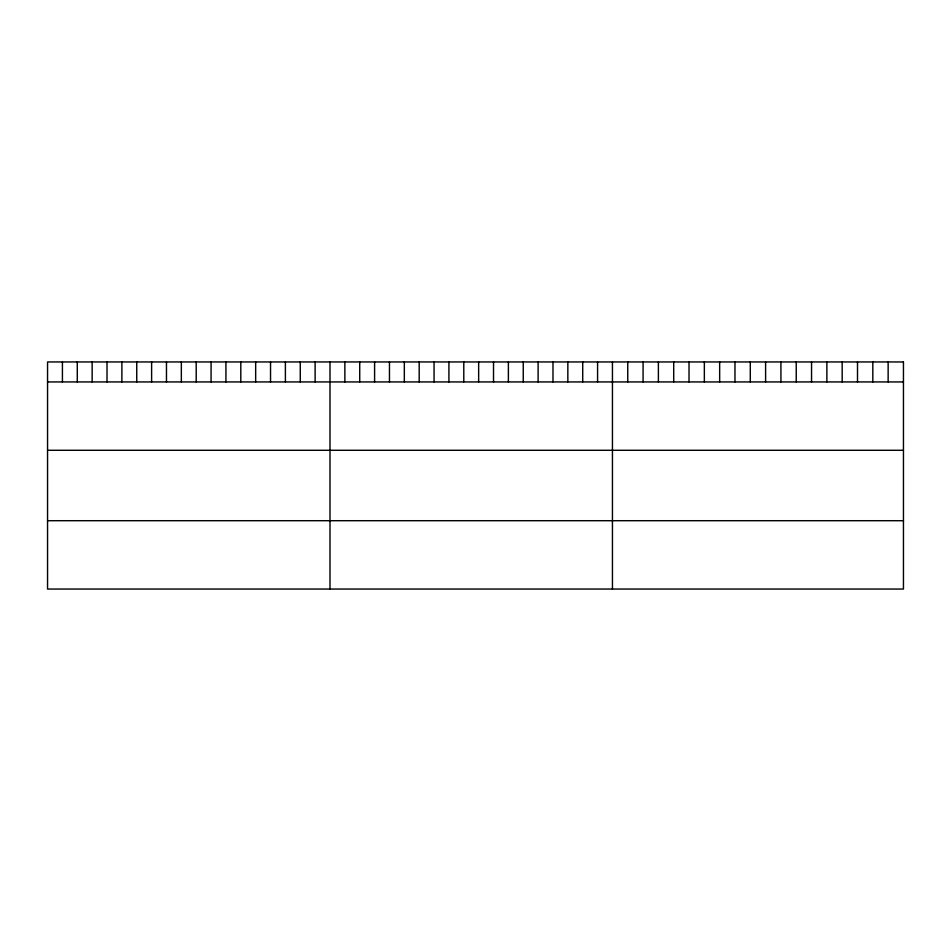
<?xml version="1.0" encoding="UTF-8"?>
<svg xmlns="http://www.w3.org/2000/svg" width="951" height="951" viewBox="0 0 951 951"><rect width="100%" height="100%" fill="white"/><g stroke="black" fill="none" stroke-linecap="round" stroke-linejoin="round"><path stroke-width="1.43" d="M47.55 381.933L903.45 381.933M47.55 450.287L903.45 450.287M47.55 520.708L903.45 520.708M888.139 361.951L888.139 381.933M872.816 361.951L872.816 381.933M857.505 361.951L857.505 381.933M842.182 361.951L842.182 381.933M826.871 361.951L826.871 381.933M811.548 361.951L811.548 381.933M796.237 361.951L796.237 381.933M780.926 361.951L780.926 381.933M765.603 361.951L765.603 381.933M750.291 361.951L750.291 381.933M734.968 361.951L734.968 381.933M719.657 361.951L719.657 381.933M704.346 361.951L704.346 381.933M689.023 361.951L689.023 381.933M673.712 361.951L673.712 381.933M658.389 361.951L658.389 381.933M643.078 361.951L643.078 381.933M627.755 361.951L627.755 381.933M612.444 361.951L612.444 589.049M597.573 361.951L597.573 381.933M582.713 361.951L582.713 381.933M567.842 361.951L567.842 381.933M552.983 361.951L552.983 381.933M538.111 361.951L538.111 381.933M523.252 361.951L523.252 381.933M508.381 361.951L508.381 381.933M493.521 361.951L493.521 381.933M478.65 361.951L478.65 381.933M463.791 361.951L463.791 381.933M448.92 361.951L448.92 381.933M434.06 361.951L434.06 381.933M419.189 361.951L419.189 381.933M404.33 361.951L404.33 381.933M389.458 361.951L389.458 381.933M374.599 361.951L374.599 381.933M359.728 361.951L359.728 381.933M344.868 361.951L344.868 381.933M329.997 361.951L329.997 589.049M315.126 361.951L315.126 381.933M300.266 361.951L300.266 381.933M285.395 361.951L285.395 381.933M270.536 361.951L270.536 381.933M255.664 361.951L255.664 381.933M240.805 361.951L240.805 381.933M225.934 361.951L225.934 381.933M211.074 361.951L211.074 381.933M196.203 361.951L196.203 381.933M181.344 361.951L181.344 381.933M166.473 361.951L166.473 381.933M151.613 361.951L151.613 381.933M136.742 361.951L136.742 381.933M121.883 361.951L121.883 381.933M107.011 361.951L107.011 381.933M92.152 361.951L92.152 381.933M77.281 361.951L77.281 381.933M62.421 361.951L62.421 381.933M903.45 361.951L47.55 361.951L47.55 589.049L903.45 589.049L903.45 361.951"/></g></svg>
